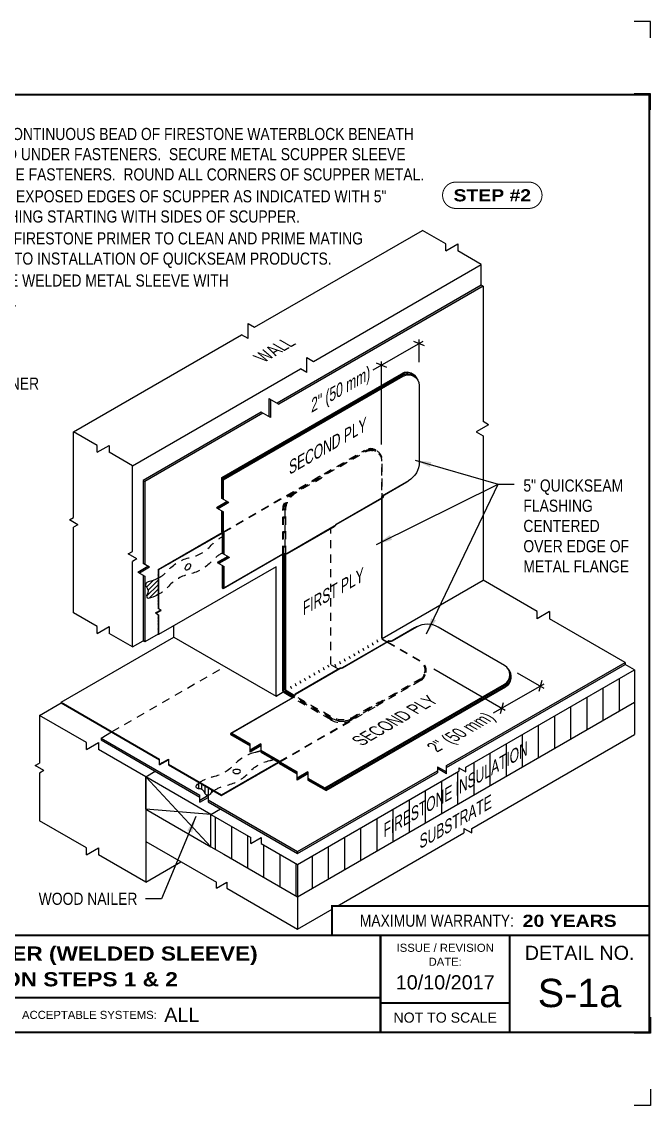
# Model space of a CAD drawing. Header units: inches. Extents: x 255.4 to 275.5, y 91 to 107.7.
# Drawn here: x 265.75 to 275.48, y 90.99 to 107.75 of the extents above; entities that cross this region are included whole.
import ezdxf
from ezdxf.enums import TextEntityAlignment as Align

# ---------------------------------------------------------------- set-up
doc = ezdxf.new("R2010")
doc.units = ezdxf.units.IN
doc.header["$MEASUREMENT"] = 0
doc.linetypes.add('HIDDEN2', pattern=[0.1875, 0.125, -0.0625])
doc.layers.get('0').update_dxf_attribs({"linetype": 'CONTINUOUS'})
doc.layers.get('DEFPOINTS').update_dxf_attribs({"linetype": 'CONTINUOUS'})
for name, color, linetype in [('FSBP-ACCESSORY-OTHER', 7, 'CONTINUOUS'), ('FSBP-ANNO-NOTE', 7, 'CONTINUOUS'), ('FSBP-INSULATION', 7, 'CONTINUOUS'), ('FSBP-MEMBRANE', 7, 'CONTINUOUS'), ('FSBP-SEALANTS', 1, 'CONTINUOUS'), ('FSBP-SUBSTRATE-GENERIC', 9, 'CONTINUOUS'), ('FSBP-TTLB', 7, 'CONTINUOUS'), ('FSBP-TTLB-BORDER', 7, 'CONTINUOUS'), ('FSBP-TTLB-TEXT', 7, 'CONTINUOUS'), ('FSBP-WALL-CURB', 9, 'CONTINUOUS'), ('FSBP-WOOD', 7, 'CONTINUOUS')]:
    doc.layers.add(name, color=color, linetype=linetype)
doc.styles.add('FSBP_ARIAL', font='arial.ttf')
doc.styles.add('FSBP_ARIAL_BOLD', font='ariblk.ttf')
doc.styles.add('FSBP_ARIAL_NAR', font='ARIALN.TTF')
doc.dimstyles.new('FSBP-LEADER', dxfattribs={"dimtxt": 0.1875, "dimasz": 0.25, "dimexe": 0.0625, "dimexo": 0.125, "dimgap": 0.125, "dimtad": 0, "dimtih": 1, "dimtoh": 1, "dimdec": 4, "dimzin": 0, "dimdsep": 46, "dimlunit": 4, "dimtxsty": 'FSBP_ARIAL_NAR', "dimcen": 0.09375, "dimclrd": 256, "dimclre": 256, "dimclrt": 256, "dimadec": 0, "dimazin": 0, "dimtfac": 1, "dimtdec": 4, "dimtofl": 0, "dimtmove": 0, "dimatfit": 3, "dimfxl": 0, "dimtolj": 1, "dimtzin": 0, "dimlwd": -1, "dimlwe": -1, "dimarcsym": 0})
pattern_1 = [(45, (-0.009232, 1e-14), (-0.022097087, 0.022097087), []), (45, (-0.009232, 0.015625), (-0.022097087, 0.022097087), [])]

# ---------------------------------------------------------------- blocks, each defined once
blk = doc.blocks.new('TTLB-EPDM_2')
at = {"layer": 'DEFPOINTS', "linetype": 'Continuous', "ltscale": 1.75}
for points in [[(20.016, 13.881), (20.016, 14.131), (19.766, 14.131)], [(20.016, -2.381), (20.016, -2.631), (19.766, -2.631)]]:
    blk.add_lwpolyline(points, dxfattribs=at)
at = {"layer": 'DEFPOINTS', "color": 1}
for points in [[(20.016, 12.766), (20.016, 13.016), (19.766, 13.016)], [(20.016, -1.266), (20.016, -1.516), (19.766, -1.516)]]:
    blk.add_lwpolyline(points, dxfattribs=at)
at = {"layer": 'FSBP-TTLB', "const_width": 0.0312}
blk.add_lwpolyline([(15.09, 0), (20, 0), (20, 0.451), (15.09, 0.451)], close=True, dxfattribs=at)
for points in [[(0, 0), (0, -1.5), (20, -1.5), (20, 0), (0, 0)], [(15.84, 0), (15.84, -0.964)], [(17.841, 0), (17.841, -1.5)], [(20, 0), (20, -1.5)], [(4.825, -0.964), (15.84, -0.964)], [(15.84, -0.964), (15.84, -1.5)], [(15.84, -1.049), (17.841, -1.049)]]:
    blk.add_lwpolyline(points, dxfattribs=at)
at = {"layer": 'FSBP-TTLB-BORDER', "const_width": 0.0312}
blk.add_lwpolyline([(20, 0), (20, 13), (0, 13), (0, 0)], dxfattribs=at)
at = {"layer": 'FSBP-TTLB-TEXT', "style": 'FSBP_ARIAL_NAR'}
blk.add_text('MAXIMUM WARRANTY:', height=0.1875, dxfattribs=at).set_placement((17.905, 0.226), align=Align.MIDDLE_RIGHT)
at = {"layer": 'FSBP-TTLB-TEXT', "style": 'FSBP_ARIAL'}
for s, height, p in [('ISSUE / REVISION', 0.125, (16.841, -0.194)), ('DETAIL NO.', 0.2188, (18.921, -0.272)), ('DATE:', 0.125, (16.841, -0.41)), ('NOT TO SCALE', 0.15625, (16.841, -1.274))]:
    blk.add_text(s, height=height, dxfattribs=at).set_placement(p, align=Align.MIDDLE_CENTER)
blk.add_text('ACCEPTABLE SYSTEMS:', height=0.125, dxfattribs=at).set_placement((10.293, -1.232), align=Align.MIDDLE_LEFT)
at = {"layer": 'FSBP-TTLB-TEXT'}
for tag, height, style, p in [('MAXIMUM_WARRANTY', 0.188, 'FSBP_ARIAL_BOLD', (18.04, 0.224)), ('ACCPT_SYSTEMS', 0.219, 'FSBP_ARIAL', (12.494, -1.232))]:
    blk.add_attdef(tag, text='', height=height, dxfattribs=dict(at, style=style)).set_placement(p, align=Align.MIDDLE_LEFT)
for tag, height, style, p in [('DETAIL_DESCP_LINE_1', 0.219, 'FSBP_ARIAL_BOLD', (10.331, -0.283)), ('DETAIL_DESCP_LINE_2', 0.219, 'FSBP_ARIAL_BOLD', (10.331, -0.681)), ('ISSUE_REV_DATE', 0.219, 'FSBP_ARIAL', (16.841, -0.728)), ('DETAIL_NUMBER', 0.438, 'FSBP_ARIAL', (18.919, -0.893))]:
    blk.add_attdef(tag, text='', height=height, dxfattribs=dict(at, style=style)).set_placement(p, align=Align.MIDDLE_CENTER)

msp = doc.modelspace()

# ---------------------------------------------------------------- hatches: boundary and pattern name
at = {"layer": 'FSBP-ACCESSORY-OTHER'}
h = msp.add_hatch(dxfattribs=at)
h.set_pattern_fill('STEEL', color=256, scale=0.25, angle=90, style=0)
h.set_pattern_definition([(135, (0, 0), (-0.022097087, -0.022097087), []), (135, (-0.015625, 1e-18), (-0.022097087, -0.022097087), [])])
h.paths.add_polyline_path([(268.857, 99.836, 0.079624), (268.854, 99.845), (267.86, 99.271), (267.869, 99.266)])
h.paths.add_polyline_path([(267.908, 98.641), (267.899, 98.646), (267.82, 98.601), (267.83, 98.596)])
h.paths.add_polyline_path([(269.728, 96.287, 0.082504), (269.721, 96.293), (268.844, 95.787), (268.844, 95.776)])
h.paths.add_polyline_path([(268.02, 96.331), (268.02, 96.341), (267.883, 96.262), (267.883, 96.251)])
h = msp.add_hatch(dxfattribs=at)
h.set_pattern_fill('STEEL', color=256, scale=0.25, style=0)
h.set_pattern_definition(pattern_1)
h.paths.add_polyline_path([(267.869, 99.266), (267.86, 99.271), (267.86, 98.669), (267.869, 98.664)])
h.paths.add_polyline_path([(267.869, 98.573), (267.86, 98.578), (267.86, 98.271), (267.869, 98.266)])
h = msp.add_hatch(dxfattribs=at)
h.set_pattern_fill('STEEL', color=256, scale=0.25, style=0)
h.set_pattern_definition(pattern_1)
h.paths.add_polyline_path([(266.361, 97.22), (266.361, 97.209), (267.883, 96.331), (267.883, 96.341)])
h.paths.add_polyline_path([(268.02, 96.262), (268.02, 96.251), (268.844, 95.776), (268.844, 95.787)])
at = {"layer": 'FSBP-INSULATION'}
h = msp.add_hatch(dxfattribs=at)
h.set_pattern_fill('LINE', color=256, scale=2, angle=90, style=0)
h.paths.add_polyline_path([(269.295, 95.13), (268.68, 95.485), (268.68, 94.985), (268.881, 94.869), (270.018, 94.212), (270.018, 94.712), (269.457, 95.036), (269.457, 95.13), (269.295, 95.036)])
h.paths.add_polyline_path([(272.072, 95.398), (275.232, 97.223), (275.232, 97.723), (272.621, 96.215), (272.621, 96.144), (272.515, 96.205), (272.515, 96.154), (270.018, 94.712), (270.018, 94.212)])
h.paths.add_polyline_path([(271.292, 95.062), (273.733, 96.407), (273.733, 96.743), (271.292, 95.398)], flags=24)
at = {"layer": 'FSBP-MEMBRANE'}
h = msp.add_hatch(color=256, dxfattribs=at)
h.paths.add_polyline_path([(272.889, 103.655), (272.863, 103.67), (269.702, 101.845), (269.728, 101.83)])
h.paths.add_polyline_path([(269.601, 101.904), (269.575, 101.919), (269.575, 101.638), (269.601, 101.623)])
h.paths.add_polyline_path([(269.484, 101.69), (269.458, 101.705), (267.631, 100.65), (267.657, 100.635)])
h = msp.add_hatch(color=256, dxfattribs=at)
h.paths.add_polyline_path([(271.32, 102.072), (271.32, 102.087), (268.86, 100.667), (268.873, 100.66)])
h.paths.add_polyline_path([(268.873, 100.66), (268.86, 100.667), (268.86, 100.365), (268.873, 100.357)])
h.paths.add_polyline_path([(271.652, 102.264, -0.255923), (271.813, 102.268, 0.280048), (271.64, 102.272), (271.32, 102.087), (271.32, 102.072)])
h.paths.add_polyline_path([(268.956, 100.309), (268.943, 100.317), (268.778, 100.222), (268.791, 100.214)])
h.paths.add_polyline_path([(268.873, 100.167), (268.86, 100.174), (268.86, 99.864, 0.124612), (268.865, 99.85, -0.124612), (268.87, 99.836), (268.87, 99.515), (268.882, 99.507), (268.882, 99.837, 0.124612), (268.878, 99.851, -0.124612), (268.873, 99.864)])
h.paths.add_polyline_path([(268.965, 99.46), (268.952, 99.467), (268.787, 99.372), (268.8, 99.365)])
h.paths.add_polyline_path([(268.882, 99.317), (268.87, 99.325), (268.87, 98.995), (268.882, 98.988)])
h = msp.add_hatch(color=256, dxfattribs=at)
h.paths.add_polyline_path([(267.631, 99.368), (267.657, 99.353), (267.657, 100.635), (267.631, 100.65)])
h.paths.add_polyline_path([(267.731, 99.31), (267.705, 99.325), (267.548, 99.234), (267.574, 99.219)])
h.paths.add_polyline_path([(267.657, 99.171), (267.631, 99.186), (267.631, 98.169), (267.657, 98.154)])
msp.add_hatch(color=256, dxfattribs=at).paths.add_polyline_path([(269.836, 99.51, -0.045299), (269.824, 99.51, 0.00259), (269.823, 99.51), (269.823, 97.418, 0.267949), (269.844, 97.381), (269.961, 97.314, 0.009229), (269.962, 97.316, -0.038666), (269.967, 97.326), (269.857, 97.389, -0.267949), (269.836, 97.425)])
h = msp.add_hatch(color=256, dxfattribs=at)
h.paths.add_polyline_path([(266.978, 96.666), (266.978, 96.636), (268.507, 95.753), (268.507, 95.783)])
h.paths.add_polyline_path([(268.634, 95.745), (268.634, 95.775), (268.507, 95.702), (268.507, 95.672)])
h.paths.add_polyline_path([(268.634, 95.71), (268.634, 95.68), (270.019, 94.88), (270.019, 94.91)])
h.paths.add_polyline_path([(272.185, 96.13), (272.185, 96.16), (270.019, 94.91), (270.019, 94.88)])
h.paths.add_polyline_path([(272.185, 96.223), (272.185, 96.193), (272.326, 96.111), (272.326, 96.141)])
h.paths.add_polyline_path([(275.088, 97.806), (275.088, 97.836), (272.326, 96.241), (272.326, 96.211)])
h = msp.add_hatch(color=256, dxfattribs=at)
h.paths.add_polyline_path([(269, 96.74), (269, 96.725), (269.285, 96.56), (269.285, 96.575)])
h.paths.add_polyline_path([(269.45, 96.56), (269.45, 96.575), (269.285, 96.48), (269.285, 96.465)])
h.paths.add_polyline_path([(269.45, 96.48), (269.45, 96.465), (269.728, 96.304, -0.124612), (269.738, 96.294, 0.124612), (269.747, 96.283), (270.016, 96.128), (270.016, 96.143), (269.754, 96.294, -0.124612), (269.745, 96.305, 0.124612), (269.735, 96.315)])
h.paths.add_polyline_path([(270.181, 96.128), (270.181, 96.143), (270.016, 96.047), (270.016, 96.032)])
h.paths.add_polyline_path([(270.181, 96.047), (270.181, 96.032), (270.443, 95.881), (270.443, 95.896)])
h.paths.add_polyline_path([(272.89, 97.294), (272.877, 97.301), (270.443, 95.896), (270.443, 95.881)])
h.paths.add_polyline_path([(273.222, 97.486, 0.280048), (273.306, 97.638, -0.255923), (273.222, 97.501), (272.877, 97.301), (272.89, 97.294)])
at = {"layer": 'FSBP-SEALANTS'}
h = msp.add_hatch(dxfattribs=at)
h.set_pattern_fill('ANSI31', color=256, scale=0.4, style=0)
h.set_pattern_definition([(45, (8.88918, -1.47076), (-0.035355339, 0.035355339), [])])
h.paths.add_polyline_path([(267.86, 99.138, -0.065045), (267.709, 99.082, 0.622721), (267.681, 99.003, -0.36093), (267.691, 98.885, 0.501334), (267.709, 98.828, 0.065045), (267.86, 98.885)])
h = msp.add_hatch(dxfattribs=at)
h.set_pattern_fill('ANSI31', color=256, scale=0.4, angle=45, style=0)
h.set_pattern_definition([(90, (-0.00923, 1e-14), (-0.05, 7e-18), [])])
h.paths.add_polyline_path([(268.499, 95.975, 0.028525), (268.448, 95.926, 0.501334), (268.487, 95.882, -0.36093), (268.585, 95.814, 0.550988), (268.66, 95.792, -0.032505), (268.718, 95.848)])

# ---------------------------------------------------------------- linework, layer by layer
at = {"layer": 'FSBP-ACCESSORY-OTHER', "linetype": 'HIDDEN2'}
for p, q in [((268.875, 99.857), (270.335, 100.7)), ((269.959, 100.472), (268.879, 99.849)), ((269.749, 96.299), (271.246, 97.163)), ((269.744, 96.306), (270.861, 96.951))]:
    msp.add_line(p, q, dxfattribs=at)
at = {"layer": 'FSBP-ACCESSORY-OTHER'}
for p, q in [((267.86, 99.271), (268.854, 99.845)), ((268.857, 99.836), (267.869, 99.266))]:
    msp.add_line(p, q, dxfattribs=at)
at = {"layer": 'FSBP-ACCESSORY-OTHER', "linetype": 'Continuous'}
for p, q in [((267.869, 99.266), (267.86, 99.271)), ((267.86, 99.271), (267.86, 98.669)), ((269.686, 99.315), (267.869, 98.266)), ((267.869, 99.266), (267.869, 98.664)), ((267.82, 98.601), (267.899, 98.646)), ((267.82, 98.601), (267.869, 98.573)), ((267.83, 98.596), (267.908, 98.641)), ((267.908, 98.641), (267.86, 98.669)), ((267.86, 98.578), (267.86, 98.271)), ((267.869, 98.573), (267.869, 98.266)), ((268.106, 98.227), (268.106, 98.402)), ((266.361, 97.22), (268.106, 98.227)), ((267.869, 98.266), (267.86, 98.271)), ((266.361, 97.22), (267.883, 96.341)), ((266.361, 97.22), (266.361, 97.209)), ((269.686, 97.314), (269.798, 97.379)), ((266.361, 97.209), (267.883, 96.331)), ((267.883, 96.262), (268.02, 96.341)), ((267.883, 96.251), (267.883, 96.341)), ((267.883, 96.251), (268.02, 96.331)), ((268.02, 96.341), (268.02, 96.251)), ((268.02, 96.262), (268.844, 95.787)), ((268.02, 96.251), (268.844, 95.776)), ((268.844, 95.787), (269.721, 96.293)), ((268.844, 95.776), (269.728, 96.287)), ((268.844, 95.787), (268.844, 95.776))]:
    msp.add_line(p, q, dxfattribs=at)
at = {"layer": 'FSBP-ACCESSORY-OTHER', "linetype": 'HIDDEN2'}
msp.add_lwpolyline([(270.655, 97.732), (270.532, 97.803), (270.532, 99.904)], dxfattribs=at)
for centre, start, end in [((270.398, 100.592), 101.277, 120), ((271.184, 97.271), 300, 317.6682)]:
    msp.add_arc(centre, 0.125, start, end, dxfattribs=at)
at = {"layer": 'FSBP-ACCESSORY-OTHER', "linetype": 'Continuous'}
msp.add_ellipse((268.323, 99.313), major_axis=(-0.0287, -0.0497), ratio=0.57735, dxfattribs=at)
at = {"layer": 'FSBP-ACCESSORY-OTHER', "linetype": 'Continuous', "extrusion": (0, 0, -1)}
msp.add_ellipse((269.077, 96.149), major_axis=(-0.0574, 0), ratio=0.57735, dxfattribs=at)
at = {"layer": 'FSBP-ANNO-NOTE'}
for p, q in [((271.957, 102.798), (271.186, 102.354)), ((271.984, 102.732), (271.821, 102.802)), ((271.902, 102.482), (271.902, 102.83)), ((271.401, 102.396), (271.239, 102.465)), ((271.32, 101.206), (271.32, 102.493)), ((272.126, 97.735), (273.234, 97.095)), ((273.42, 97.675), (273.829, 97.439)), ((273.798, 97.556), (273.752, 97.385)), ((273.829, 97.501), (273.046, 97.049)), ((273.203, 97.212), (273.157, 97.041))]:
    msp.add_line(p, q, dxfattribs=at)
at = {"layer": 'FSBP-ANNO-NOTE', "const_width": 0.0156}
msp.add_lwpolyline([(272.467, 104.858), (273.599, 104.858, 1), (273.599, 105.265), (272.467, 105.265, 1)], format="xyb", close=True, dxfattribs=at)
at = {"layer": 'FSBP-INSULATION', "linetype": 'Continuous'}
for p, q in [((272.621, 96.215), (275.232, 97.723)), ((275.232, 97.723), (275.088, 97.806)), ((272.072, 95.398), (275.232, 97.223)), ((272.621, 96.144), (272.621, 96.215)), ((270.018, 94.712), (272.515, 96.154)), ((272.515, 96.205), (272.621, 96.144)), ((272.515, 96.205), (272.515, 96.154)), ((268.68, 95.485), (269.295, 95.13)), ((270.018, 94.212), (272.072, 95.398)), ((269.295, 95.036), (269.457, 95.13)), ((269.295, 95.036), (269.295, 95.13)), ((269.457, 95.13), (269.457, 95.036)), ((268.68, 94.985), (268.881, 94.869)), ((269.457, 95.036), (270.018, 94.712)), ((268.881, 94.869), (270.018, 94.212)), ((270.018, 94.712), (270.018, 94.212))]:
    msp.add_line(p, q, dxfattribs=at)
at = {"layer": 'FSBP-INSULATION'}
msp.add_line((275.232, 97.723), (275.232, 97.223), dxfattribs=at)
at = {"layer": 'FSBP-MEMBRANE', "linetype": 'Continuous'}
for p, q in [((272.863, 103.67), (269.702, 101.845)), ((272.889, 103.655), (269.728, 101.83)), ((272.889, 103.655), (272.863, 103.67)), ((272.889, 103.655), (272.889, 101.562)), ((269.575, 101.919), (269.728, 101.83)), ((269.575, 101.919), (269.575, 101.638)), ((269.601, 101.904), (269.601, 101.623)), ((269.458, 101.705), (267.631, 100.65)), ((269.484, 101.69), (267.657, 100.635)), ((269.601, 101.623), (269.458, 101.705)), ((272.976, 101.511), (272.785, 101.4)), ((272.976, 101.511), (272.889, 101.562)), ((272.785, 101.4), (272.889, 101.34)), ((272.889, 101.34), (272.889, 99.106)), ((267.631, 100.65), (267.657, 100.635)), ((267.631, 100.65), (267.631, 99.368)), ((267.657, 100.635), (267.657, 99.353)), ((268.93, 100.324), (268.765, 100.229)), ((268.943, 100.317), (268.778, 100.222)), ((268.956, 100.309), (268.791, 100.214)), ((268.956, 100.309), (268.847, 100.372)), ((268.765, 100.229), (268.873, 100.167)), ((268.939, 99.475), (268.774, 99.38)), ((268.952, 99.467), (268.787, 99.372)), ((268.965, 99.46), (268.8, 99.365)), ((268.965, 99.46), (268.857, 99.522)), ((267.548, 99.234), (267.705, 99.325)), ((267.548, 99.234), (267.657, 99.171)), ((267.731, 99.31), (267.574, 99.219)), ((267.731, 99.31), (267.631, 99.368)), ((268.774, 99.38), (268.882, 99.317)), ((269.686, 97.314), (269.686, 99.315)), ((267.631, 99.186), (267.631, 98.169)), ((267.657, 99.171), (267.657, 98.154)), ((271.331, 98.206), (272.889, 99.106)), ((273.725, 98.623), (272.889, 99.106)), ((273.917, 98.623), (273.725, 98.512)), ((273.725, 98.512), (273.725, 98.623)), ((273.917, 98.623), (273.917, 98.512)), ((275.088, 97.836), (273.917, 98.512)), ((267.86, 98.271), (267.657, 98.154)), ((268.106, 98.227), (269.686, 97.314)), ((267.657, 98.154), (267.631, 98.169)), ((272.326, 96.241), (275.088, 97.836)), ((272.326, 96.211), (275.088, 97.806)), ((266.978, 96.666), (268.507, 95.783)), ((266.978, 96.666), (266.978, 96.636)), ((266.978, 96.636), (268.507, 95.753)), ((269.45, 96.575), (269.285, 96.48)), ((269.285, 96.45), (269.285, 96.575)), ((269.45, 96.56), (269.285, 96.465)), ((269.45, 96.575), (269.45, 96.45)), ((269.45, 96.545), (269.285, 96.45)), ((272.185, 96.223), (272.326, 96.141)), ((272.185, 96.223), (272.185, 96.13)), ((272.326, 96.111), (272.326, 96.241)), ((270.181, 96.143), (270.016, 96.047)), ((270.016, 96.017), (270.016, 96.143)), ((270.181, 96.128), (270.016, 96.032)), ((270.181, 96.113), (270.016, 96.017)), ((270.019, 94.91), (272.185, 96.16)), ((270.019, 94.88), (272.185, 96.13)), ((270.181, 96.143), (270.181, 96.017)), ((272.326, 96.111), (272.185, 96.193)), ((268.507, 95.672), (268.507, 95.783)), ((268.634, 95.775), (268.507, 95.702)), ((268.507, 95.672), (268.634, 95.745)), ((268.634, 95.775), (268.634, 95.68)), ((268.634, 95.71), (270.019, 94.91)), ((268.634, 95.68), (270.019, 94.88)), ((270.019, 94.88), (270.019, 94.91))]:
    msp.add_line(p, q, dxfattribs=at)
at = {"layer": 'FSBP-MEMBRANE'}
for p, q in [((268.86, 100.688), (271.64, 102.293)), ((268.847, 100.695), (268.86, 100.688)), ((268.86, 100.688), (268.86, 100.667)), ((268.873, 100.66), (268.86, 100.667)), ((269.823, 99.51), (269.823, 97.418)), ((268.87, 98.974), (268.857, 98.982)), ((268.882, 98.988), (268.87, 98.995)), ((268.87, 98.995), (268.87, 98.974)), ((268.882, 98.988), (268.882, 98.988)), ((275.088, 97.836), (275.088, 97.806)), ((270.461, 95.871), (273.24, 97.475)), ((269.961, 97.314), (269.844, 97.381)), ((266.978, 96.666), (267.14, 96.76)), ((268.982, 96.736), (268.982, 96.721)), ((269, 96.725), (268.982, 96.736)), ((269, 96.74), (269, 96.74)), ((269, 96.74), (269, 96.725)), ((270.443, 95.896), (270.443, 95.881)), ((270.461, 95.871), (270.443, 95.881)), ((270.461, 95.856), (270.461, 95.871))]:
    msp.add_line(p, q, dxfattribs=at)
at = {"layer": 'FSBP-MEMBRANE', "linetype": 'HIDDEN2'}
for p, q in [((269.823, 100.186), (269.823, 99.517)), ((267.149, 96.765), (268.893, 97.772))]:
    msp.add_line(p, q, dxfattribs=at)
at = {"layer": 'FSBP-MEMBRANE'}
for points in [[(268.847, 100.372), (268.847, 100.695), (271.627, 102.3)], [(268.86, 100.365), (268.86, 100.667), (271.64, 102.272)], [(271.32, 100.37), (271.32, 98.224)], [(271.325, 100.373), (271.325, 98.227)], [(268.857, 98.982), (268.857, 99.332)], [(268.87, 98.995), (268.87, 99.325)], [(271.341, 98.188), (271.403, 98.153)], [(271.346, 98.191), (271.408, 98.155)], [(270.181, 96.032), (270.443, 95.881), (273.222, 97.486)], [(270.181, 96.017), (270.461, 95.856), (273.24, 97.46)], [(268.982, 96.721), (269.285, 96.545)], [(269, 96.725), (269.285, 96.56)]]:
    msp.add_lwpolyline(points, dxfattribs=at)
for points in [[(268.873, 100.357), (268.873, 100.66), (271.652, 102.264, -0.57735), (271.902, 102.12), (271.902, 100.934, -0.267949), (271.736, 100.646), (271.358, 100.427, 0.219395), (271.337, 100.401, -0.219395), (271.317, 100.374), (270.613, 99.968, 0.130829), (270.599, 99.954, -0.130829), (270.585, 99.941), (269.86, 99.522, -0.134379), (269.825, 99.517, 0.134379), (269.789, 99.511), (268.882, 98.988), (268.882, 99.317)], [(271.764, 100.664, -0.050608), (271.71, 100.625), (271.364, 100.425, 0.219395), (271.343, 100.398, -0.219395), (271.323, 100.371), (270.613, 99.962, 0.130829), (270.599, 99.948, -0.130829), (270.585, 99.935), (269.859, 99.516, -0.134379), (269.824, 99.51, 0.134379), (269.788, 99.505), (268.87, 98.974)], [(268.857, 99.522), (268.857, 99.836, 0.124612), (268.852, 99.85, -0.124612), (268.847, 99.863), (268.847, 100.182)], [(268.87, 99.515), (268.87, 99.836, 0.124612), (268.865, 99.85, -0.124612), (268.86, 99.864), (268.86, 100.174)], [(268.882, 99.507), (268.882, 99.837, 0.124612), (268.878, 99.851, -0.124612), (268.873, 99.864), (268.873, 100.167)], [(269.941, 97.29), (269.813, 97.364, -0.267949), (269.792, 97.4), (269.792, 99.506)], [(269.951, 97.299), (269.826, 97.371, -0.267949), (269.805, 97.407), (269.805, 99.51)], [(269.967, 97.326), (269.857, 97.389, -0.267949), (269.836, 97.425), (269.836, 99.51)], [(271.893, 98.398, 0.050608), (271.831, 98.37), (271.485, 98.17, -0.219395), (271.452, 98.166, 0.219395), (271.418, 98.161), (270.709, 97.752, -0.130829), (270.69, 97.747, 0.130829), (270.671, 97.741), (269.984, 97.344, 0.134379), (269.962, 97.316, -0.134379), (269.939, 97.288), (268.982, 96.736)], [(270.181, 96.047), (270.443, 95.896), (273.222, 97.501, 0.57735), (273.222, 97.789), (272.196, 98.382, 0.267949), (271.862, 98.382), (271.485, 98.164, -0.219395), (271.451, 98.16, 0.219395), (271.417, 98.155), (270.714, 97.749, -0.130829), (270.695, 97.744, 0.130829), (270.676, 97.738), (269.99, 97.342, 0.134379), (269.968, 97.314, -0.134379), (269.945, 97.286), (269, 96.74), (269.285, 96.575)], [(269.45, 96.48), (269.735, 96.315, -0.124612), (269.745, 96.305, 0.124612), (269.754, 96.294), (270.016, 96.143)], [(269.45, 96.465), (269.728, 96.304, -0.124612), (269.738, 96.294, 0.124612), (269.747, 96.283), (270.016, 96.128)], [(269.45, 96.45), (269.721, 96.293, -0.124612), (269.731, 96.283, 0.124612), (269.74, 96.272), (270.016, 96.113)]]:
    msp.add_lwpolyline(points, format="xyb", dxfattribs=at)
at = {"layer": 'FSBP-MEMBRANE', "linetype": 'HIDDEN2', "flags": 128}
for points in [[(269.792, 100.184, -0.267949), (269.959, 100.472), (270.362, 100.705, 0.130829), (270.376, 100.719, -0.130829), (270.391, 100.732), (271.062, 101.12)], [(269.805, 99.516), (269.805, 100.176, -0.267949), (269.972, 100.465), (270.375, 100.698, 0.130829), (270.389, 100.711, -0.130829), (270.404, 100.724), (271.075, 101.112, -0.57735), (271.325, 100.968), (271.325, 100.38)], [(269.836, 99.516), (269.836, 100.179, -0.267949), (270.003, 100.468), (270.388, 100.69, 0.130829), (270.402, 100.704, -0.130829), (270.417, 100.717), (271.07, 101.094, -0.57735), (271.32, 100.95), (271.32, 100.376)], [(271.413, 98.153), (271.923, 97.858, -0.57735), (271.923, 97.569), (271.298, 97.208, -0.130829), (271.279, 97.202, 0.130829), (271.26, 97.197), (270.861, 96.966, -0.267949), (270.527, 96.966), (269.956, 97.296)], [(271.408, 98.15), (271.905, 97.862, -0.57735), (271.905, 97.574), (271.298, 97.223, -0.130829), (271.279, 97.217, 0.130829), (271.26, 97.212), (270.879, 96.991, -0.267949), (270.545, 96.991), (269.972, 97.322)], [(271.923, 97.554), (271.298, 97.193, -0.130829), (271.279, 97.187, 0.130829), (271.26, 97.182), (270.861, 96.951)]]:
    msp.add_lwpolyline(points, format="xyb", dxfattribs=at)
at = {"layer": 'FSBP-MEMBRANE', "linetype": 'HIDDEN2'}
for points in [[(271.23, 101.098, 0.280048), (271.057, 101.102)], [(271.235, 101.116, 0.280048), (271.062, 101.12)], [(269.823, 100.186, -0.267949), (269.99, 100.475, -0.267949)], [(271.905, 97.559, 0.280048), (271.988, 97.71, 0.280048)], [(271.923, 97.554, 0.280078), (272.007, 97.706, 0.280048)], [(270.861, 96.951, -0.267949), (270.527, 96.951), (269.946, 97.287)], [(270.879, 96.976, -0.267949), (270.545, 96.976), (269.966, 97.311)]]:
    msp.add_lwpolyline(points, format="xyb", dxfattribs=at)
msp.add_lwpolyline([(269.792, 99.512), (269.792, 100.184)], dxfattribs=at)
at = {"layer": 'FSBP-MEMBRANE'}
for centre, radius, start, end in [((271.71, 102.156), 0.167, 57.4208, 120), ((271.723, 102.148), 0.167, 19.2652, 120), ((271.723, 102.127), 0.167, 57.4208, 120), ((271.362, 98.224), 0.0417, 180, 240), ((271.367, 98.227), 0.0417, 180, 240), ((271.073, 98.058), 0.0417, 180, 240), ((271.145, 98.099), 0.0417, 180, 240), ((271.217, 98.141), 0.0417, 180, 240), ((271.29, 98.183), 0.0417, 180, 240), ((270.784, 97.891), 0.0417, 180, 240), ((270.857, 97.933), 0.0417, 180, 240), ((270.929, 97.974), 0.0417, 180, 240), ((271.001, 98.016), 0.0417, 180, 240), ((270.455, 97.758), 0.0417, 180, 240), ((270.527, 97.8), 0.0417, 180, 240), ((270.64, 97.808), 0.0417, 180, 240), ((270.712, 97.849), 0.0417, 180, 240), ((273.157, 97.62), 0.167, 300, 40.7348), ((270.166, 97.592), 0.0417, 180, 240), ((270.238, 97.633), 0.0417, 180, 240), ((270.311, 97.675), 0.0417, 180, 240), ((270.383, 97.717), 0.0417, 180, 240), ((273.139, 97.63), 0.167, 300, 2.5792), ((273.157, 97.605), 0.167, 300, 2.5792), ((269.865, 97.418), 0.0417, 180, 240), ((269.95, 97.467), 0.0417, 180, 240), ((270.022, 97.508), 0.0417, 180, 240), ((270.094, 97.55), 0.0417, 180, 240)]:
    msp.add_arc(centre, radius, start, end, dxfattribs=at)
at = {"layer": 'FSBP-SEALANTS', "linetype": 'HIDDEN2', "flags": 128}
for points in [[(267.869, 99.144, 0.081818), (268.027, 99.269, -0.156408), (268.356, 99.459, 0.156408), (268.684, 99.648, -0.088389), (268.857, 99.781, -0.088389)], [(268.857, 99.528, 0.088389), (268.684, 99.395, -0.156408), (268.356, 99.205, 0.156408), (268.027, 99.016, -0.081818), (267.869, 98.89)], [(269.369, 96.445, 0.156408), (269.041, 96.255, -0.156408), (268.713, 96.065, 0.090005), (268.508, 95.981)], [(269.45, 96.468, -0.0338), (269.369, 96.445)], [(268.727, 95.854, -0.090005), (268.932, 95.939, 0.156408), (269.26, 96.128, -0.156408), (269.589, 96.318, -0.075552)], [(269.589, 96.318, 0.025614), (269.65, 96.335, 0.025614)]]:
    msp.add_lwpolyline(points, format="xyb", dxfattribs=at)
at = {"layer": 'FSBP-SEALANTS', "flags": 128}
for points in [[(267.86, 99.138, -0.065045), (267.709, 99.082, 0.622721), (267.681, 99.003, -0.36093), (267.691, 98.885, 0.501334), (267.709, 98.828, 0.065045), (267.86, 98.885)], [(268.718, 95.848, 0.028525), (268.667, 95.799, -0.622721), (268.585, 95.814, 0.36093), (268.487, 95.882, -0.501334), (268.448, 95.926, -0.028525), (268.499, 95.975)]]:
    msp.add_lwpolyline(points, format="xyb", dxfattribs=at)
at = {"layer": 'FSBP-SUBSTRATE-GENERIC', "linetype": 'Continuous'}
for p, q in [((275.232, 97.223), (275.232, 96.723)), ((272.714, 95.269), (275.232, 96.723)), ((272.591, 95.269), (272.714, 95.198)), ((272.591, 95.269), (272.591, 95.198)), ((272.714, 95.198), (272.714, 95.269)), ((267.67, 95.068), (268.763, 94.437)), ((270.633, 94.067), (272.591, 95.198)), ((268.763, 94.343), (268.925, 94.437)), ((268.763, 94.343), (268.763, 94.437)), ((268.925, 94.437), (268.925, 94.343)), ((268.925, 94.343), (270.018, 93.712)), ((270.018, 94.212), (270.018, 93.712)), ((270.018, 93.712), (270.553, 94.021))]:
    msp.add_line(p, q, dxfattribs=at)
at = {"layer": 'FSBP-WALL-CURB', "linetype": 'Continuous'}
for p, q in [((269.353, 103.019), (271.951, 104.519)), ((272.314, 104.309), (271.951, 104.519)), ((272.314, 104.202), (272.499, 104.309)), ((272.314, 104.202), (272.314, 104.309)), ((272.499, 104.309), (272.499, 104.202)), ((272.863, 103.992), (272.499, 104.202)), ((270.265, 102.492), (272.863, 103.992)), ((272.863, 103.67), (272.863, 103.992)), ((269.253, 102.845), (269.253, 103.076)), ((269.253, 103.076), (269.353, 103.019)), ((266.555, 101.403), (269.153, 102.903)), ((269.253, 102.845), (269.153, 102.903)), ((270.165, 102.434), (270.165, 102.55)), ((270.165, 102.55), (270.265, 102.492)), ((270.165, 102.319), (270.165, 102.434)), ((267.467, 100.877), (270.065, 102.376)), ((270.165, 102.319), (270.065, 102.376)), ((266.918, 101.193), (266.555, 101.403)), ((266.555, 100.079), (266.555, 101.403)), ((266.918, 101.086), (267.103, 101.193)), ((266.918, 101.086), (266.918, 101.193)), ((267.103, 101.193), (267.103, 101.086)), ((267.467, 100.877), (267.103, 101.086)), ((267.467, 99.552), (267.467, 100.877)), ((266.488, 100.04), (266.555, 100.079)), ((266.621, 99.964), (266.488, 100.04)), ((266.621, 99.964), (266.555, 99.926)), ((266.555, 98.601), (266.555, 99.926)), ((267.4, 99.514), (267.467, 99.552)), ((267.533, 99.437), (267.4, 99.514)), ((267.533, 99.437), (267.467, 99.399)), ((267.467, 98.075), (267.467, 99.399)), ((266.918, 98.391), (266.555, 98.601)), ((266.918, 98.284), (267.103, 98.391)), ((266.918, 98.284), (266.918, 98.391)), ((267.103, 98.391), (267.103, 98.284)), ((267.467, 98.075), (267.103, 98.284)), ((267.467, 98.075), (267.631, 98.169)), ((266.027, 97.016), (266.361, 97.209)), ((266.027, 97.016), (266.027, 96.278)), ((266.756, 96.596), (266.027, 97.016)), ((266.756, 96.489), (266.941, 96.596)), ((266.756, 96.489), (266.756, 96.596)), ((266.941, 96.596), (266.941, 96.489)), ((267.67, 96.068), (266.941, 96.489)), ((265.961, 96.24), (266.027, 96.278)), ((266.094, 96.163), (265.961, 96.24)), ((266.094, 96.163), (266.027, 96.125)), ((266.027, 96.125), (266.027, 95.387)), ((267.67, 95.568), (267.67, 94.439)), ((266.756, 94.967), (266.027, 95.387)), ((266.756, 94.86), (266.941, 94.967)), ((266.756, 94.86), (266.756, 94.967)), ((266.941, 94.967), (266.941, 94.86)), ((267.67, 94.439), (266.941, 94.86)), ((267.67, 94.439), (268.214, 94.754))]:
    msp.add_line(p, q, dxfattribs=at)
at = {"layer": 'FSBP-WOOD', "linetype": 'Continuous'}
for p, q in [((267.67, 96.068), (267.815, 96.152)), ((267.67, 96.068), (267.67, 95.568)), ((268.68, 95.485), (267.67, 96.068)), ((267.67, 96.068), (268.68, 94.985)), ((267.67, 96.068), (267.67, 95.568)), ((267.67, 95.568), (267.67, 96.068)), ((267.67, 95.568), (268.68, 94.985)), ((268.68, 95.485), (267.67, 95.568)), ((268.68, 95.485), (268.826, 95.569)), ((268.68, 94.985), (268.68, 95.485))]:
    msp.add_line(p, q, dxfattribs=at)

# ---------------------------------------------------------------- block references
msp.add_blockref('TTLB-EPDM_2', (255.463, 93.616)).add_auto_attribs({'DETAIL_DESCP_LINE_1': 'THRU-WALL SCUPPER (WELDED SLEEVE)', 'DETAIL_DESCP_LINE_2': 'INSTALLATION STEPS 1 & 2', 'ACCPT_SYSTEMS': 'ALL', 'ISSUE_REV_DATE': '10/10/2017', 'DETAIL_NUMBER': 'S-1a', 'MAXIMUM_WARRANTY': '20 YEARS'})

# ---------------------------------------------------------------- texts
at = {"layer": 'FSBP-ANNO-NOTE', "style": 'FSBP_ARIAL_BOLD'}
msp.add_text('STEP #2', height=0.1875, dxfattribs=at).set_placement((273.033, 105.061), align=Align.MIDDLE_CENTER)
at = {"layer": 'FSBP-ANNO-NOTE', "linetype": 'Continuous', "style": 'FSBP_ARIAL_NAR'}
for s, oblique, p in [('WALL', 330, (269.709, 102.698)), ('SUBSTRATE', 30, (272.419, 95.348))]:
    msp.add_text(s, height=0.1875, rotation=30, dxfattribs=dict(at, oblique=oblique)).set_placement(p, align=Align.MIDDLE)
at = {"layer": 'FSBP-ANNO-NOTE', "style": 'FSBP_ARIAL_NAR'}
for oblique, p in [(30, (271.097, 102.302)), (330, (273.046, 97.049))]:
    msp.add_text('2" (50 mm)', height=0.1875, rotation=30, dxfattribs=dict(at, oblique=oblique)).set_placement(p, align=Align.MIDDLE_RIGHT)
for s, oblique, p in [('SECOND PLY', 30, (270.441, 101.16)), ('FIRST PLY', 30, (270.525, 98.908)), ('SECOND PLY', 330, (271.571, 96.967)), ('FIRESTONE INSULATION', 30, (272.419, 95.848))]:
    msp.add_text(s, height=0.1875, rotation=30, dxfattribs=dict(at, oblique=oblique)).set_placement(p, align=Align.MIDDLE)
msp.add_text('WOOD NAILER', height=0.1875, dxfattribs=at).set_placement((267.541, 94.18), align=Align.MIDDLE_RIGHT)
at = {"layer": 'FSBP-ANNO-NOTE', "char_height": 0.1875, "attachment_point": 1, "style": 'FSBP_ARIAL_NAR'}
for s, width, heights, insert in [('\\A1;NOTES:\\P1.   STEP #1 - APPLY CONTINUOUS BEAD OF FIRESTONE WATERBLOCK BENEATH \\P{\\W6.27837; }METAL, CENTERED UNDER FASTENERS.  SECURE METAL SCUPPER SLEEVE \\P{\\W6.27837; }WITH APPROPRIATE FASTENERS.  ROUND ALL CORNERS OF SCUPPER METAL.\\P{\\H0.08333x;\\P}2.   STEP #2 - STRIP IN EXPOSED EDGES OF SCUPPER AS INDICATED WITH 5" \\P{\\W6.27837; }QUICKSEAM FLASHING STARTING WITH SIDES OF SCUPPER. \\P{\\H0.08333x;\\W9.4179;        \\W1;\\P}3.   USE ACCEPTABLE FIRESTONE PRIMER TO CLEAN AND PRIME MATING \\P{\\W6.27837; }SURFACES PRIOR TO INSTALLATION OF QUICKSEAM PRODUCTS.\\P{\\H0.08333x;\\P}4.   SCUPPER MUST BE WELDED METAL SLEEVE WITH \\P      3" (76 mm) FLANGE.', 8.72857, [3.53], (263.287, 106.416)), ('APPROPRIATE FASTENER\\P4" (102 mm) O.C. MAX.', 3.51478, [0.921], (263.287, 102.242)), ('\\A1;5" QUICKSEAM FLASHING CENTERED OVER EDGE OF METAL FLANGE ', 1.80051, [1.621], (273.514, 100.666))]:
    msp.add_mtext_dynamic_manual_height_columns(s, width=width, gutter_width=5, heights=heights, dxfattribs=dict(at, insert=insert))

# ---------------------------------------------------------------- leaders
at = {"layer": 'FSBP-ANNO-NOTE'}
for points in [[(271.838, 100.965), (273.123, 100.592)], [(271.241, 99.658), (273.123, 100.592), (273.373, 100.592)], [(272.017, 98.278), (273.123, 100.592)], [(268.447, 95.451), (267.916, 94.18), (267.666, 94.18)]]:
    msp.add_leader(points, dimstyle='FSBP-LEADER', dxfattribs=at)

doc.saveas('drawing.dxf')
